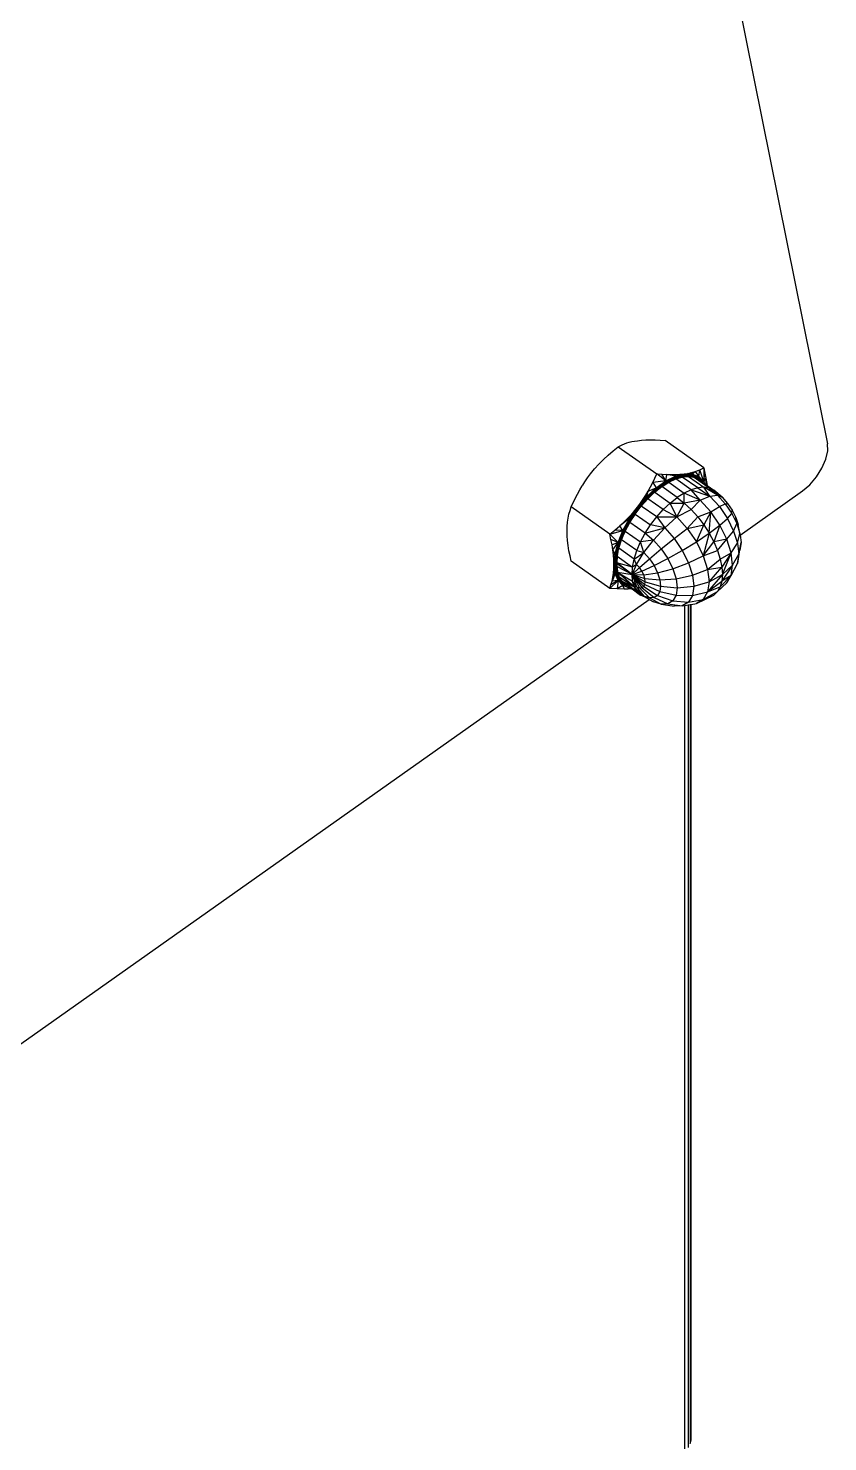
# Model space of a CAD drawing. Header units: millimetres. Extents: x 1918 to 7324, y -1954 to 2054.
# Drawn here: x 5961.7 to 6076.4, y 741.4 to 944.2 of the extents above; entities that cross this region are included whole.
import ezdxf

# ---------------------------------------------------------------- set-up
doc = ezdxf.new("R2010")
doc.units = ezdxf.units.MM

msp = doc.modelspace()

# ---------------------------------------------------------------- linework, layer by layer
for p, q in [((6056.81, 981.78), (6076.38, 884.6)), ((6045.63, 883.58), (6046.36, 884.17)), ((6046.36, 884.17), (6046.93, 884.45)), ((6046.36, 884.17), (6051.89, 880.26)), ((6046.93, 884.45), (6047.58, 884.7)), ((6047.58, 884.7), (6047.93, 884.8)), ((6047.93, 884.8), (6048.31, 884.89)), ((6048.31, 884.89), (6048.7, 884.97)), ((6048.7, 884.97), (6049.12, 885.03)), ((6049.12, 885.03), (6049.71, 885.09)), ((6049.71, 885.09), (6050.33, 885.13)), ((6050.33, 885.13), (6050.98, 885.14)), ((6050.98, 885.14), (6051.66, 885.13)), ((6051.66, 885.13), (6052.37, 885.09)), ((6052.37, 885.09), (6053.09, 885.04)), ((6058.62, 881.13), (6053.09, 885.04)), ((6076.41, 883.57), (6076.38, 884.6)), ((6043.6, 881.68), (6044.25, 882.34)), ((6044.25, 882.34), (6044.93, 882.97)), ((6044.93, 882.97), (6045.63, 883.58)), ((6075.59, 881.08), (6076.14, 882.37)), ((6076.14, 882.37), (6076.41, 883.57)), ((6041.97, 879.71), (6042.38, 880.26)), ((6042.38, 880.26), (6042.4, 880.28)), ((6042.4, 880.28), (6042.98, 880.99)), ((6042.98, 880.99), (6043.6, 881.68)), ((6051.31, 879.02), (6051.89, 880.26)), ((6053.19, 879.25), (6051.89, 880.26)), ((6051.89, 880.26), (6052.61, 880.21)), ((6053.19, 879.25), (6052.61, 880.21)), ((6052.61, 880.21), (6053.32, 880.18)), ((6053.19, 879.25), (6053.32, 880.18)), ((6053.32, 880.18), (6053.99, 880.16)), ((6054.57, 879.93), (6053.32, 880.18)), ((6053.99, 880.16), (6054.65, 880.17)), ((6053.99, 880.16), (6054.57, 879.93)), ((6054.57, 879.93), (6055.86, 880.27)), ((6054.57, 879.93), (6055.27, 880.21)), ((6054.57, 879.93), (6054.65, 880.17)), ((6054.65, 880.17), (6055.27, 880.21)), ((6055.27, 880.21), (6055.86, 880.27)), ((6055.86, 880.27), (6055.78, 880.06)), ((6056.37, 880.14), (6055.78, 880.06)), ((6055.86, 880.27), (6056.28, 880.33)), ((6055.86, 880.27), (6056.37, 880.14)), ((6055.86, 880.27), (6057, 880.25)), ((6056.28, 880.33), (6056.67, 880.41)), ((6057, 880.25), (6056.28, 880.33)), ((6057.16, 880.02), (6056.37, 880.14)), ((6056.67, 880.41), (6057.05, 880.5)), ((6057, 880.25), (6056.67, 880.41)), ((6057.4, 880.61), (6057, 880.25)), ((6057, 880.25), (6057.05, 880.5)), ((6057, 880.25), (6057.94, 879.87)), ((6057.83, 879.71), (6057, 880.25)), ((6057.05, 880.5), (6057.4, 880.61)), ((6057.4, 880.61), (6058.05, 880.85)), ((6057.4, 880.61), (6057.94, 879.87)), ((6057.94, 879.87), (6058.05, 880.85)), ((6058.05, 880.85), (6058.62, 881.13)), ((6058.64, 879.15), (6058.05, 880.85)), ((6058.62, 881.13), (6058.64, 879.15)), ((6058.62, 881.13), (6058.8, 880.38)), ((6058.64, 879.15), (6058.8, 880.38)), ((6058.8, 880.38), (6058.94, 879.64)), ((6074.81, 879.83), (6075.59, 881.08)), ((6040.84, 877.97), (6041.2, 878.56)), ((6041.25, 878.64), (6041.2, 878.56)), ((6041.25, 878.64), (6041.27, 878.67)), ((6041.27, 878.67), (6041.57, 879.14)), ((6041.57, 879.14), (6041.97, 879.71)), ((6050.41, 876.99), (6051.79, 878.26)), ((6050.66, 877.81), (6051.31, 879.02)), ((6050.66, 877.81), (6051.79, 878.26)), ((6053.19, 879.25), (6051.31, 879.02)), ((6051.31, 879.02), (6051.79, 878.26)), ((6052.49, 878.66), (6051.46, 877.84)), ((6051.79, 878.26), (6051.46, 877.84)), ((6051.93, 878.04), (6051.65, 877.81)), ((6051.72, 877.97), (6051.92, 878.14)), ((6051.79, 878.26), (6053.19, 879.25)), ((6051.92, 878.14), (6052.07, 878.27)), ((6051.92, 878.14), (6051.93, 878.04)), ((6052.13, 878.21), (6051.93, 878.04)), ((6052.16, 878.18), (6051.93, 877.98)), ((6051.93, 877.91), (6052.21, 878.13)), ((6052.07, 878.27), (6052.15, 878.33)), ((6052.13, 878.21), (6052.07, 878.27)), ((6052.24, 878.3), (6052.13, 878.21)), ((6052.15, 878.33), (6052.49, 878.66)), ((6052.15, 878.33), (6052.49, 878.62)), ((6052.51, 878.58), (6052.15, 878.33)), ((6052.15, 878.33), (6052.24, 878.3)), ((6052.28, 878.28), (6052.16, 878.18)), ((6052.21, 878.13), (6052.16, 878.18)), ((6052.21, 878.13), (6052.36, 878.25)), ((6052.53, 878.54), (6052.24, 878.3)), ((6052.55, 878.5), (6052.28, 878.28)), ((6052.28, 878.28), (6052.36, 878.25)), ((6052.36, 878.25), (6052.58, 878.47)), ((6052.36, 878.25), (6052.61, 878.44)), ((6052.49, 878.62), (6052.66, 878.73)), ((6052.52, 878.67), (6052.49, 878.66)), ((6052.49, 878.62), (6052.49, 878.66)), ((6052.51, 878.58), (6052.49, 878.62)), ((6052.78, 878.74), (6052.51, 878.58)), ((6052.53, 878.54), (6052.51, 878.58)), ((6053.19, 879.25), (6052.52, 878.67)), ((6052.52, 878.67), (6052.66, 878.73)), ((6054.21, 879.51), (6052.53, 878.54)), ((6052.55, 878.5), (6052.53, 878.54)), ((6052.8, 878.64), (6052.55, 878.5)), ((6052.58, 878.47), (6052.55, 878.5)), ((6052.81, 878.6), (6052.58, 878.47)), ((6052.61, 878.44), (6052.58, 878.47)), ((6052.61, 878.44), (6052.81, 878.57)), ((6054.82, 876.88), (6052.61, 878.44)), ((6052.66, 878.73), (6052.74, 878.76)), ((6052.77, 878.8), (6052.74, 878.76)), ((6052.74, 878.76), (6052.77, 878.77)), ((6053.52, 879.3), (6052.76, 878.83)), ((6052.76, 878.83), (6052.77, 878.77)), ((6052.76, 878.83), (6052.77, 878.8)), ((6052.77, 878.77), (6054.19, 879.6)), ((6052.77, 878.77), (6052.78, 878.74)), ((6054.2, 879.56), (6052.78, 878.74)), ((6054.23, 879.47), (6052.8, 878.64)), ((6052.8, 878.64), (6052.81, 878.6)), ((6053.47, 878.98), (6052.81, 878.6)), ((6052.81, 878.57), (6053.47, 878.98)), ((6052.81, 878.6), (6052.81, 878.57)), ((6053.19, 879.25), (6054.57, 879.93)), ((6053.19, 879.25), (6053.52, 879.3)), ((6053.47, 878.98), (6053.63, 879.08)), ((6054.19, 879.6), (6053.52, 879.3)), ((6053.63, 879.08), (6054.62, 879.54)), ((6053.63, 879.08), (6054.26, 879.44)), ((6053.63, 879.08), (6055.84, 877.52)), ((6054.19, 879.6), (6055.78, 880.06)), ((6054.53, 879.78), (6054.19, 879.6)), ((6054.19, 879.6), (6054.28, 879.67)), ((6054.2, 879.56), (6054.19, 879.6)), ((6055.78, 880.02), (6054.2, 879.56)), ((6054.21, 879.51), (6054.2, 879.56)), ((6055.78, 879.97), (6054.21, 879.51)), ((6054.23, 879.47), (6054.21, 879.51)), ((6055.8, 879.93), (6054.23, 879.47)), ((6054.26, 879.44), (6054.23, 879.47)), ((6054.62, 879.54), (6054.26, 879.44)), ((6054.28, 879.67), (6054.57, 879.93)), ((6055.49, 880.06), (6054.53, 879.78)), ((6054.62, 879.54), (6055.55, 879.82)), ((6056.82, 877.98), (6054.62, 879.54)), ((6055.78, 880.06), (6055.49, 880.06)), ((6055.82, 879.89), (6055.55, 879.82)), ((6055.55, 879.82), (6056.16, 879.87)), ((6057.76, 878.26), (6055.55, 879.82)), ((6055.78, 880.06), (6057.14, 879.98)), ((6055.78, 880.02), (6055.78, 880.06)), ((6055.78, 880.06), (6057.16, 880.02)), ((6057.13, 879.94), (6055.78, 880.02)), ((6055.78, 879.97), (6055.78, 880.02)), ((6057.13, 879.89), (6055.78, 879.97)), ((6055.8, 879.93), (6055.78, 879.97)), ((6055.82, 879.89), (6055.8, 879.93)), ((6056.33, 879.9), (6055.8, 879.93)), ((6056.16, 879.87), (6055.82, 879.89)), ((6056.16, 879.87), (6056.33, 879.9)), ((6056.38, 879.9), (6056.33, 879.9)), ((6056.38, 879.9), (6056.42, 879.9)), ((6056.42, 879.9), (6058.63, 878.34)), ((6056.42, 879.9), (6056.53, 879.89)), ((6057.14, 879.85), (6056.53, 879.89)), ((6056.53, 879.89), (6057.17, 879.81)), ((6057.76, 878.26), (6056.82, 877.98)), ((6057.13, 879.94), (6057.14, 879.98)), ((6057.13, 879.89), (6057.13, 879.94)), ((6057.72, 879.54), (6057.13, 879.94)), ((6057.72, 879.54), (6057.13, 879.89)), ((6057.14, 879.85), (6057.13, 879.89)), ((6057.14, 879.98), (6057.16, 880.02)), ((6057.14, 879.98), (6058.18, 879.36)), ((6057.83, 879.71), (6057.14, 879.98)), ((6057.17, 879.81), (6057.14, 879.85)), ((6057.83, 879.71), (6057.16, 880.02)), ((6057.19, 879.79), (6057.17, 879.81)), ((6057.27, 879.75), (6057.19, 879.79)), ((6059.4, 878.22), (6057.27, 879.75)), ((6057.72, 879.54), (6057.27, 879.75)), ((6057.72, 879.54), (6057.85, 879.48)), ((6058.63, 878.34), (6057.76, 878.26)), ((6057.76, 878.26), (6059.51, 877.09)), ((6057.94, 879.87), (6057.83, 879.71)), ((6058.18, 879.36), (6057.83, 879.71)), ((6058.17, 879.32), (6057.85, 879.48)), ((6057.85, 879.48), (6058.02, 879.36)), ((6057.94, 879.87), (6058.64, 879.15)), ((6058.37, 879.21), (6057.94, 879.87)), ((6058.18, 879.36), (6057.94, 879.87)), ((6058.17, 879.27), (6058.02, 879.36)), ((6058.17, 879.32), (6058.18, 879.36)), ((6058.17, 879.27), (6058.17, 879.32)), ((6058.18, 879.25), (6058.17, 879.27)), ((6058.37, 879.21), (6058.18, 879.36)), ((6058.18, 879.36), (6058.3, 879.17)), ((6058.18, 879.25), (6058.3, 879.17)), ((6058.3, 879.17), (6058.47, 879.04)), ((6058.64, 879.15), (6058.37, 879.21)), ((6058.47, 879.04), (6058.37, 879.21)), ((6058.47, 879.04), (6058.78, 878.83)), ((6059.4, 878.22), (6058.63, 878.34)), ((6060.59, 877.23), (6058.63, 878.34)), ((6059.51, 877.09), (6058.63, 878.34)), ((6058.64, 879.15), (6058.94, 879.64)), ((6058.64, 879.15), (6058.78, 878.83)), ((6058.78, 878.83), (6059.03, 878.65)), ((6058.94, 879.64), (6059.06, 878.91)), ((6059.03, 878.65), (6058.94, 879.64)), ((6059.03, 878.65), (6059.07, 878.62)), ((6059.06, 878.91), (6059.07, 878.62)), ((6059.06, 878.91), (6059.1, 878.6)), ((6059.07, 878.62), (6059.1, 878.6)), ((6059.1, 878.6), (6060.06, 877.92)), ((6060.06, 877.92), (6059.4, 878.22)), ((6059.4, 878.22), (6060.59, 877.23)), ((6059.4, 878.22), (6061.27, 876.91)), ((6072.81, 877.82), (6073.85, 878.71)), ((6073.85, 878.71), (6074.81, 879.83)), ((6039.62, 875.52), (6040.2, 876.76)), ((6040.2, 876.76), (6040.84, 877.97)), ((6049.12, 875.51), (6050.41, 876.99)), ((6049.12, 875.51), (6049.54, 876.07)), ((6049.21, 875.42), (6050.79, 877.19)), ((6050.81, 877.16), (6049.24, 875.39)), ((6050.84, 877.13), (6049.27, 875.37)), ((6050.87, 877.09), (6049.31, 875.34)), ((6050.45, 876.89), (6049.49, 875.82)), ((6050.41, 876.99), (6049.54, 876.07)), ((6049.54, 876.07), (6049.94, 876.64)), ((6049.67, 875.66), (6050.61, 876.71)), ((6049.94, 876.64), (6050.31, 877.22)), ((6050.41, 876.99), (6049.94, 876.64)), ((6050.31, 877.22), (6050.66, 877.81)), ((6050.41, 876.99), (6050.31, 877.22)), ((6050.41, 876.99), (6050.66, 877.81)), ((6050.79, 877.19), (6050.41, 876.99)), ((6050.79, 877.19), (6050.45, 876.89)), ((6050.61, 876.71), (6051.58, 877.63)), ((6050.61, 876.71), (6050.9, 877.06)), ((6052.82, 875.15), (6050.61, 876.71)), ((6050.79, 877.19), (6051.69, 877.89)), ((6051.46, 877.84), (6050.79, 877.19)), ((6050.81, 877.16), (6050.79, 877.19)), ((6051.69, 877.89), (6050.81, 877.16)), ((6050.84, 877.13), (6050.81, 877.16)), ((6051.65, 877.81), (6050.84, 877.13)), ((6050.87, 877.09), (6050.84, 877.13)), ((6051.62, 877.72), (6050.87, 877.09)), ((6050.9, 877.06), (6050.87, 877.09)), ((6051.58, 877.63), (6050.9, 877.06)), ((6051.58, 877.63), (6051.6, 877.65)), ((6051.6, 877.65), (6051.93, 877.91)), ((6051.6, 877.65), (6051.62, 877.72)), ((6051.6, 877.65), (6053.81, 876.09)), ((6051.93, 877.98), (6051.62, 877.72)), ((6051.65, 877.81), (6051.69, 877.89)), ((6051.72, 877.97), (6051.69, 877.89)), ((6051.93, 877.98), (6051.93, 877.91)), ((6052.82, 875.15), (6053.81, 876.09)), ((6053.81, 876.09), (6054.82, 876.88)), ((6054.76, 874.12), (6053.81, 876.09)), ((6053.81, 876.09), (6055.84, 876.09)), ((6054.76, 874.12), (6055.84, 876.09)), ((6055.84, 877.52), (6054.82, 876.88)), ((6054.82, 876.88), (6055.84, 876.09)), ((6056.82, 877.98), (6055.84, 877.52)), ((6058.12, 876.49), (6055.84, 877.52)), ((6055.84, 876.09), (6055.84, 877.52)), ((6058.12, 876.49), (6055.84, 876.09)), ((6055.84, 876.09), (6056.82, 875.15)), ((6058.12, 876.49), (6056.82, 877.98)), ((6056.82, 877.98), (6059.51, 877.09)), ((6056.82, 875.15), (6058.12, 876.49)), ((6058.12, 876.49), (6059.51, 877.09)), ((6059.63, 874.8), (6058.12, 876.49)), ((6059.51, 877.09), (6060.59, 877.23)), ((6059.51, 877.09), (6060.87, 875.57)), ((6061.27, 876.91), (6060.06, 877.92)), ((6060.59, 877.23), (6061.69, 875.99)), ((6060.59, 877.23), (6061.27, 876.91)), ((6061.27, 876.91), (6062.05, 876.03)), ((6061.69, 875.99), (6062.05, 876.03)), ((6062.05, 876.03), (6062.72, 875.04)), ((6063.85, 871.48), (6072.81, 877.82)), ((6039.18, 873.91), (6039.3, 874.47)), ((6039.3, 874.47), (6039.45, 875.01)), ((6039.45, 875.01), (6039.62, 875.52)), ((6045.15, 871.61), (6039.62, 875.52)), ((6047.26, 873.44), (6047.91, 874.1)), ((6048.61, 874.65), (6047.82, 873.42)), ((6047.85, 873.41), (6049.21, 875.42)), ((6048.61, 874.65), (6047.85, 873.41)), ((6049.24, 875.39), (6047.88, 873.4)), ((6047.91, 874.1), (6048.53, 874.79)), ((6047.98, 873.87), (6047.91, 874.1)), ((6049.27, 875.37), (6047.92, 873.38)), ((6049.31, 875.34), (6047.96, 873.36)), ((6047.98, 873.87), (6049.12, 875.51)), ((6047.98, 873.87), (6048.53, 874.79)), ((6047.98, 873.87), (6048.61, 874.65)), ((6048.81, 874.51), (6048, 873.33)), ((6048.03, 873.31), (6048.81, 874.51)), ((6048.53, 874.79), (6049.12, 875.51)), ((6049.12, 875.51), (6048.61, 874.65)), ((6049.21, 875.42), (6048.61, 874.65)), ((6048.81, 874.51), (6049.67, 875.66)), ((6048.81, 874.51), (6049.34, 875.31)), ((6048.81, 874.51), (6051.01, 872.95)), ((6049.12, 875.51), (6049.49, 875.82)), ((6049.12, 875.51), (6049.21, 875.42)), ((6049.49, 875.82), (6049.21, 875.42)), ((6049.24, 875.39), (6049.21, 875.42)), ((6049.27, 875.37), (6049.24, 875.39)), ((6049.31, 875.34), (6049.27, 875.37)), ((6049.34, 875.31), (6049.31, 875.34)), ((6049.67, 875.66), (6049.34, 875.31)), ((6051.88, 874.1), (6049.67, 875.66)), ((6051.01, 872.95), (6051.88, 874.1)), ((6051.88, 874.1), (6052.82, 875.15)), ((6051.88, 874.1), (6054.76, 874.12)), ((6051.88, 874.1), (6053.04, 872.51)), ((6052.82, 875.15), (6054.76, 874.12)), ((6053.04, 872.51), (6054.76, 874.12)), ((6054.76, 874.12), (6056.82, 875.15)), ((6054.76, 874.12), (6056.27, 872.43)), ((6056.27, 872.43), (6057.76, 874.1)), ((6056.82, 875.15), (6057.76, 874.1)), ((6057.76, 874.1), (6059.63, 874.8)), ((6057.76, 874.1), (6058.63, 872.95)), ((6059.63, 874.8), (6058.63, 872.95)), ((6059.4, 871.75), (6059.63, 874.8)), ((6059.63, 874.8), (6060.87, 875.57)), ((6060.92, 872.89), (6059.63, 874.8)), ((6060.87, 875.57), (6061.69, 875.99)), ((6060.87, 875.57), (6062.03, 873.86)), ((6061.69, 875.99), (6062.64, 874.59)), ((6062.03, 873.86), (6062.64, 874.59)), ((6062.64, 874.59), (6062.72, 875.04)), ((6062.64, 874.59), (6063.37, 873.13)), ((6062.72, 875.04), (6063.24, 874.01)), ((6063.37, 873.13), (6063.24, 874.01)), ((6063.24, 874.01), (6063.56, 873)), ((6039.02, 872.05), (6039.04, 872.7)), ((6039.04, 871.39), (6039.02, 872.05)), ((6039.04, 872.7), (6039.09, 873.32)), ((6039.09, 873.32), (6039.18, 873.91)), ((6045.15, 871.61), (6045.88, 872.19)), ((6045.15, 871.61), (6047.04, 872.16)), ((6045.88, 872.19), (6046.58, 872.8)), ((6047.04, 872.16), (6045.88, 872.19)), ((6046.34, 870.44), (6047.04, 872.16)), ((6047.98, 873.87), (6046.58, 872.8)), ((6046.58, 872.8), (6047.26, 873.44)), ((6047.04, 872.16), (6046.58, 872.8)), ((6047.15, 872.16), (6046.76, 871.33)), ((6046.81, 871.31), (6047.82, 873.42)), ((6046.81, 871.31), (6047.85, 873.41)), ((6047.15, 872.16), (6046.81, 871.31)), ((6047.88, 873.4), (6046.84, 871.31)), ((6046.84, 870.83), (6047.37, 872.07)), ((6047.92, 873.38), (6046.89, 871.3)), ((6047.96, 873.36), (6046.93, 871.28)), ((6047.37, 872.07), (6046.97, 871.26)), ((6047.04, 872.16), (6047.98, 873.87)), ((6047.82, 873.42), (6047.15, 872.16)), ((6047.26, 873.44), (6047.98, 873.87)), ((6047.37, 872.07), (6048, 873.33)), ((6047.37, 872.07), (6048.03, 873.31)), ((6047.37, 872.07), (6049.58, 870.51)), ((6047.98, 873.87), (6047.82, 873.42)), ((6047.85, 873.41), (6047.82, 873.42)), ((6047.88, 873.4), (6047.85, 873.41)), ((6047.92, 873.38), (6047.88, 873.4)), ((6047.96, 873.36), (6047.92, 873.38)), ((6048, 873.33), (6047.96, 873.36)), ((6048.03, 873.31), (6048, 873.33)), ((6050.24, 871.75), (6048.03, 873.31)), ((6050.24, 871.75), (6051.01, 872.95)), ((6050.24, 871.75), (6053.04, 872.51)), ((6053.04, 872.51), (6051.01, 872.95)), ((6051.43, 870.75), (6053.04, 872.51)), ((6053.04, 872.51), (6054.39, 870.99)), ((6054.39, 870.99), (6056.27, 872.43)), ((6056.27, 872.43), (6058.63, 872.95)), ((6056.27, 872.43), (6057.57, 870.52)), ((6057.57, 870.52), (6058.63, 872.95)), ((6058.63, 872.95), (6059.4, 871.75)), ((6059.4, 871.75), (6060.92, 872.89)), ((6060.92, 872.89), (6060.06, 870.51)), ((6060.92, 872.89), (6062.03, 873.86)), ((6061.92, 870.89), (6060.92, 872.89)), ((6061.92, 870.89), (6062.92, 872.07)), ((6062.03, 873.86), (6062.92, 872.07)), ((6062.92, 872.07), (6063.37, 873.13)), ((6062.92, 872.07), (6063.48, 870.32)), ((6063.37, 873.13), (6063.83, 871.7)), ((6063.83, 871.7), (6063.56, 873)), ((6039.09, 870.69), (6039.04, 871.39)), ((6039.18, 869.98), (6039.09, 870.69)), ((6039.3, 869.25), (6039.18, 869.98)), ((6046.34, 870.44), (6045.15, 871.61)), ((6045.32, 870.85), (6045.15, 871.61)), ((6046.34, 870.44), (6045.32, 870.85)), ((6045.47, 870.11), (6045.32, 870.85)), ((6046.34, 870.44), (6045.47, 870.11)), ((6045.59, 869.38), (6045.47, 870.11)), ((6045.59, 869.38), (6046.34, 870.44)), ((6045.9, 868.8), (6046.34, 870.44)), ((6046.15, 869.26), (6046.81, 871.31)), ((6046.84, 871.31), (6046.19, 869.27)), ((6046.44, 870.3), (6046.21, 869.65)), ((6046.89, 871.3), (6046.24, 869.27)), ((6046.93, 871.28), (6046.28, 869.26)), ((6046.34, 870.44), (6046.61, 870.89)), ((6046.44, 870.3), (6046.45, 870.39)), ((6046.45, 869.61), (6046.84, 870.83)), ((6046.49, 870.48), (6046.45, 870.39)), ((6046.61, 870.89), (6046.48, 870.5)), ((6046.48, 870.5), (6046.49, 870.48)), ((6046.61, 870.89), (6046.76, 871.33)), ((6046.81, 871.31), (6046.61, 870.89)), ((6046.76, 871.33), (6046.81, 871.31)), ((6046.84, 871.31), (6046.81, 871.31)), ((6046.89, 871.3), (6046.84, 871.31)), ((6046.84, 870.83), (6046.97, 871.26)), ((6049.05, 869.27), (6046.84, 870.83)), ((6046.93, 871.28), (6046.89, 871.3)), ((6046.97, 871.26), (6046.93, 871.28)), ((6049.05, 869.27), (6049.58, 870.51)), ((6049.58, 870.51), (6050.24, 871.75)), ((6051.43, 870.75), (6049.58, 870.51)), ((6050.05, 868.97), (6049.58, 870.51)), ((6050.05, 868.97), (6051.43, 870.75)), ((6050.24, 871.75), (6051.43, 870.75)), ((6051.43, 870.75), (6052.53, 869.51)), ((6052.53, 869.51), (6054.39, 870.99)), ((6054.39, 870.99), (6055.55, 869.28)), ((6055.55, 869.28), (6057.57, 870.52)), ((6057.57, 870.52), (6059.4, 871.75)), ((6057.57, 870.52), (6058.56, 868.52)), ((6059.4, 871.75), (6058.56, 868.52)), ((6058.56, 868.52), (6060.06, 870.51)), ((6059.4, 871.75), (6060.06, 870.51)), ((6061.92, 870.89), (6060.06, 870.51)), ((6060.06, 870.51), (6060.59, 869.27)), ((6060.59, 869.27), (6061.92, 870.89)), ((6062.54, 868.94), (6061.92, 870.89)), ((6062.54, 868.94), (6063.48, 870.32)), ((6063.48, 870.32), (6063.83, 871.7)), ((6063.48, 870.32), (6063.67, 868.73)), ((6063.67, 868.73), (6063.98, 870.41)), ((6063.83, 871.7), (6063.85, 871.48)), ((6063.98, 870.41), (6063.83, 869.33)), ((6063.85, 871.48), (6063.98, 870.41)), ((6039.45, 868.5), (6039.3, 869.25)), ((6039.62, 867.74), (6039.45, 868.5)), ((6045.9, 868.8), (6045.59, 869.38)), ((6045.68, 868.66), (6045.59, 869.38)), ((6045.9, 868.8), (6045.68, 868.66)), ((6045.74, 867.96), (6045.68, 868.66)), ((6045.9, 868.8), (6045.74, 867.96)), ((6045.75, 867.29), (6045.74, 867.96)), ((6045.75, 867.29), (6045.9, 868.8)), ((6045.9, 868.8), (6045.96, 868.92)), ((6045.9, 868.8), (6045.93, 868.64)), ((6045.91, 867.4), (6046.07, 868.63)), ((6046.11, 868.63), (6045.91, 867.4)), ((6045.97, 868.48), (6045.91, 867.4)), ((6046.01, 868.64), (6045.93, 868.64)), ((6045.93, 868.64), (6045.97, 868.48)), ((6045.96, 868.92), (6046.21, 869.65)), ((6046.15, 869.26), (6045.96, 868.92)), ((6045.96, 868.92), (6046.05, 868.85)), ((6046.11, 868.63), (6045.96, 867.42)), ((6045.96, 867.42), (6046.16, 868.63)), ((6046.01, 868.64), (6045.97, 868.48)), ((6046.05, 868.85), (6046.01, 868.64)), ((6046.16, 868.63), (6046.01, 867.42)), ((6046.01, 867.42), (6046.21, 868.62)), ((6046.15, 869.26), (6046.05, 868.85)), ((6046.07, 868.63), (6046.09, 868.82)), ((6046.11, 868.63), (6046.07, 868.63)), ((6046.21, 868.62), (6046.07, 867.42)), ((6046.22, 868.46), (6046.07, 867.42)), ((6046.09, 868.82), (6046.15, 869.26)), ((6046.09, 868.82), (6046.13, 868.79)), ((6046.13, 868.79), (6046.11, 868.63)), ((6046.19, 869.27), (6046.13, 868.79)), ((6046.22, 868.46), (6046.14, 867.49)), ((6046.21, 869.65), (6046.15, 869.26)), ((6046.19, 869.27), (6046.15, 869.26)), ((6046.17, 868.75), (6046.16, 868.63)), ((6046.21, 868.62), (6046.16, 868.63)), ((6046.24, 869.27), (6046.17, 868.75)), ((6046.17, 868.75), (6046.22, 868.72)), ((6046.24, 869.27), (6046.19, 869.27)), ((6046.22, 868.72), (6046.21, 868.62)), ((6046.24, 868.62), (6046.21, 868.62)), ((6046.28, 869.26), (6046.22, 868.72)), ((6046.22, 868.72), (6046.25, 868.7)), ((6046.22, 868.46), (6046.24, 868.62)), ((6046.22, 868.46), (6048.42, 866.9)), ((6046.28, 869.26), (6046.24, 869.27)), ((6046.24, 868.62), (6046.25, 868.7)), ((6046.25, 868.7), (6046.4, 869.45)), ((6046.32, 869.24), (6046.25, 868.7)), ((6046.32, 869.24), (6046.28, 869.26)), ((6046.4, 869.45), (6046.32, 869.24)), ((6046.45, 869.61), (6046.4, 869.48)), ((6046.4, 869.45), (6046.4, 869.48)), ((6048.66, 868.05), (6046.45, 869.61)), ((6048.42, 866.9), (6048.66, 868.05)), ((6048.66, 868.05), (6049.05, 869.27)), ((6048.66, 868.05), (6050.05, 868.97)), ((6049, 867.29), (6048.66, 868.05)), ((6049, 867.29), (6050.05, 868.97)), ((6049.05, 869.27), (6050.05, 868.97)), ((6049.4, 866.84), (6050.83, 868.1)), ((6050.05, 868.97), (6050.83, 868.1)), ((6050.83, 868.1), (6052.53, 869.51)), ((6050.83, 868.1), (6051.5, 867.11)), ((6051.5, 867.11), (6053.48, 868.12)), ((6052.53, 869.51), (6053.48, 868.12)), ((6053.48, 868.12), (6055.55, 869.28)), ((6053.48, 868.12), (6054.21, 866.65)), ((6055.55, 869.28), (6056.44, 867.49)), ((6056.44, 867.49), (6058.56, 868.52)), ((6058.56, 868.52), (6060.59, 869.27)), ((6058.56, 868.52), (6059.19, 866.57)), ((6059.19, 866.57), (6060.98, 868.05)), ((6060.59, 869.27), (6060.98, 868.05)), ((6060.98, 868.05), (6062.54, 868.94)), ((6060.98, 868.05), (6061.22, 866.9)), ((6062.54, 868.94), (6061.22, 866.9)), ((6061.3, 865.83), (6062.54, 868.94)), ((6062.75, 867.17), (6062.54, 868.94)), ((6062.75, 867.17), (6063.67, 868.73)), ((6063.48, 867.41), (6063.83, 869.33)), ((6063.67, 868.73), (6063.48, 867.41)), ((6045.15, 863.83), (6039.62, 867.74)), ((6045.9, 865.99), (6045.47, 864.88)), ((6045.59, 865.45), (6045.68, 866.03)), ((6045.59, 865.45), (6045.9, 865.99)), ((6045.68, 866.03), (6045.74, 866.65)), ((6045.9, 865.99), (6045.68, 866.03)), ((6045.74, 866.65), (6045.75, 867.29)), ((6045.9, 865.99), (6045.74, 866.65)), ((6045.9, 865.99), (6045.75, 867.29)), ((6045.9, 865.99), (6045.97, 866.41)), ((6046.34, 864.96), (6045.9, 865.99)), ((6045.9, 865.99), (6046.15, 865.86)), ((6045.91, 867.4), (6045.96, 867.42)), ((6045.91, 867.4), (6046.15, 865.86)), ((6045.97, 866.41), (6045.91, 867.4)), ((6045.91, 867.4), (6046.19, 865.88)), ((6045.96, 867.42), (6046.19, 865.88)), ((6045.96, 867.42), (6046.01, 867.42)), ((6046.15, 865.86), (6045.97, 866.41)), ((6046.01, 867.42), (6046.24, 865.89)), ((6046.19, 865.88), (6046.01, 867.42)), ((6046.01, 867.42), (6046.28, 865.89)), ((6046.01, 867.42), (6046.07, 867.42)), ((6046.14, 867.49), (6046.07, 867.42)), ((6046.07, 867.42), (6046.11, 867.4)), ((6046.07, 867.42), (6046.15, 866.99)), ((6046.11, 867.4), (6046.14, 867.49)), ((6046.11, 867.4), (6046.15, 866.99)), ((6048.35, 865.83), (6046.11, 867.4)), ((6048.42, 866.9), (6046.14, 867.49)), ((6048.35, 865.83), (6046.14, 867.49)), ((6048.35, 865.83), (6046.15, 866.99)), ((6046.15, 866.99), (6046.25, 866.33)), ((6046.19, 865.88), (6046.15, 865.86)), ((6046.24, 865.89), (6046.19, 865.88)), ((6046.19, 865.88), (6046.84, 864.77)), ((6046.24, 865.89), (6046.89, 864.78)), ((6046.28, 865.89), (6046.24, 865.89)), ((6046.25, 866.33), (6046.28, 866.15)), ((6046.28, 866.15), (6048.35, 865.83)), ((6046.28, 866.15), (6046.29, 866.12)), ((6046.29, 866.12), (6046.28, 865.89)), ((6046.32, 865.89), (6046.28, 865.89)), ((6046.28, 865.89), (6046.47, 865.57)), ((6046.29, 866.12), (6046.32, 865.89)), ((6048.66, 864.05), (6046.29, 866.12)), ((6046.29, 866.12), (6048.42, 864.87)), ((6046.29, 866.12), (6046.45, 865.67)), ((6046.32, 865.89), (6046.45, 865.67)), ((6048.35, 865.83), (6049, 867.29)), ((6048.35, 865.83), (6048.42, 866.9)), ((6048.35, 865.83), (6049.4, 866.84)), ((6048.35, 865.83), (6049.75, 866.33)), ((6049, 867.29), (6048.42, 866.9)), ((6049.4, 866.84), (6049, 867.29)), ((6049.75, 866.33), (6049.4, 866.84)), ((6049.75, 866.33), (6051.5, 867.11)), ((6050.02, 865.79), (6049.75, 866.33)), ((6050.02, 865.79), (6052.02, 866.08)), ((6051.5, 867.11), (6052.02, 866.08)), ((6052.02, 866.08), (6054.21, 866.65)), ((6052.02, 866.08), (6052.34, 865.07)), ((6054.21, 866.65), (6056.44, 867.49)), ((6054.21, 866.65), (6054.67, 865.22)), ((6056.44, 867.49), (6057, 865.74)), ((6057, 865.74), (6059.19, 866.57)), ((6059.19, 866.57), (6061.22, 866.9)), ((6059.19, 866.57), (6059.4, 864.8)), ((6059.4, 864.8), (6061.22, 866.9)), ((6062.75, 867.17), (6061.22, 864.87)), ((6061.22, 866.9), (6061.3, 865.83)), ((6061.3, 865.83), (6062.75, 867.17)), ((6062.54, 865.7), (6063.48, 867.41)), ((6062.54, 865.7), (6062.75, 867.17)), ((6045.15, 863.83), (6046.34, 864.96)), ((6045.15, 863.83), (6045.32, 864.34)), ((6046.34, 864.96), (6045.32, 864.34)), ((6045.32, 864.34), (6045.47, 864.88)), ((6045.47, 864.88), (6045.59, 865.45)), ((6046.34, 864.96), (6045.47, 864.88)), ((6046.21, 865.58), (6046.15, 865.86)), ((6046.81, 864.74), (6046.15, 865.86)), ((6046.61, 864.9), (6046.21, 865.58)), ((6046.34, 864.96), (6046.23, 863.76)), ((6047.04, 864.24), (6046.23, 863.76)), ((6047.04, 864.24), (6046.34, 864.96)), ((6046.34, 864.96), (6046.61, 864.9)), ((6046.45, 865.67), (6046.47, 865.57)), ((6046.47, 865.57), (6046.5, 865.52)), ((6046.5, 865.52), (6046.52, 865.46)), ((6048.66, 864.05), (6046.52, 865.46)), ((6046.89, 864.89), (6046.52, 865.46)), ((6046.61, 864.9), (6047.04, 864.24)), ((6046.81, 864.74), (6046.61, 864.9)), ((6046.84, 864.77), (6046.81, 864.74)), ((6047.82, 864.14), (6046.81, 864.74)), ((6047.15, 864.4), (6046.81, 864.74)), ((6046.81, 864.74), (6047.04, 864.24)), ((6046.89, 864.78), (6046.84, 864.77)), ((6046.84, 864.77), (6047.39, 864.44)), ((6046.89, 864.89), (6046.97, 864.78)), ((6049.05, 863.38), (6046.89, 864.89)), ((6046.89, 864.89), (6048.66, 864.05)), ((6046.89, 864.89), (6046.93, 864.79)), ((6046.93, 864.79), (6046.89, 864.78)), ((6046.97, 864.78), (6046.93, 864.79)), ((6047.19, 864.6), (6046.97, 864.78)), ((6047.04, 864.24), (6047.15, 864.4)), ((6047.98, 863.86), (6047.04, 864.24)), ((6047.26, 863.73), (6047.04, 864.24)), ((6047.82, 864.09), (6047.15, 864.4)), ((6047.15, 864.4), (6047.82, 864.14)), ((6047.19, 864.6), (6047.39, 864.44)), ((6047.26, 863.73), (6047.98, 863.86)), ((6047.39, 864.44), (6047.82, 864.14)), ((6047.98, 863.86), (6047.75, 863.74)), ((6047.82, 864.14), (6047.85, 864.12)), ((6047.85, 864.12), (6047.82, 864.09)), ((6047.9, 864.08), (6047.82, 864.09)), ((6047.85, 864.12), (6047.9, 864.08)), ((6049.05, 863.38), (6047.9, 864.08)), ((6047.9, 864.08), (6048.22, 863.86)), ((6048.22, 863.86), (6047.98, 863.86)), ((6047.98, 863.86), (6048.22, 863.76)), ((6048.22, 863.86), (6048.35, 863.77)), ((6048.42, 864.87), (6048.35, 865.83)), ((6048.35, 865.83), (6049, 864.06)), ((6048.35, 865.83), (6049.4, 863.94)), ((6048.35, 865.83), (6049.75, 863.96)), ((6048.35, 865.83), (6050.02, 864.12)), ((6048.35, 865.83), (6050.19, 864.4)), ((6048.35, 865.83), (6050.24, 864.8)), ((6048.35, 865.83), (6050.19, 865.27)), ((6048.35, 865.83), (6050.02, 865.79)), ((6049, 864.06), (6048.42, 864.87)), ((6048.66, 864.05), (6048.42, 864.87)), ((6049, 864.06), (6048.66, 864.05)), ((6050.05, 862.72), (6048.66, 864.05)), ((6049.05, 863.38), (6048.66, 864.05)), ((6049, 864.06), (6050.05, 862.72)), ((6049, 864.06), (6049.4, 863.94)), ((6049.4, 863.94), (6049.75, 863.96)), ((6049.4, 863.94), (6050.83, 862.49)), ((6049.75, 863.96), (6050.02, 864.12)), ((6049.75, 863.96), (6051.5, 862.53)), ((6050.19, 865.27), (6050.02, 865.79)), ((6050.02, 864.12), (6050.19, 864.4)), ((6050.02, 864.12), (6052.02, 862.84)), ((6050.24, 864.8), (6050.19, 865.27)), ((6050.19, 865.27), (6052.34, 865.07)), ((6050.19, 864.4), (6050.24, 864.8)), ((6050.19, 864.4), (6052.34, 863.39)), ((6050.24, 864.8), (6052.45, 864.15)), ((6052.34, 865.07), (6054.67, 865.22)), ((6052.34, 865.07), (6052.45, 864.15)), ((6052.45, 864.15), (6052.34, 863.39)), ((6052.45, 864.15), (6054.82, 863.93)), ((6054.67, 865.22), (6057, 865.74)), ((6054.67, 865.22), (6054.82, 863.93)), ((6054.82, 863.93), (6054.67, 862.85)), ((6054.82, 863.93), (6057.19, 864.15)), ((6057, 865.74), (6057.19, 864.15)), ((6057.19, 864.15), (6057, 862.83)), ((6057.19, 864.15), (6059.4, 864.8)), ((6061.3, 865.83), (6059.19, 863.33)), ((6059.19, 863.33), (6061.22, 864.87)), ((6059.4, 864.8), (6059.19, 863.33)), ((6059.19, 863.33), (6060.98, 864.05)), ((6059.4, 864.8), (6061.3, 865.83)), ((6060.59, 863.38), (6061.92, 864.63)), ((6060.98, 864.05), (6060.59, 863.38)), ((6060.98, 864.05), (6062.54, 865.7)), ((6061.22, 864.87), (6060.98, 864.05)), ((6061.3, 865.83), (6061.22, 864.87)), ((6062.54, 865.7), (6061.22, 864.87)), ((6061.92, 864.63), (6062.54, 865.7)), ((5958.69, 797.12), (6050.81, 862.26)), ((6046.23, 863.76), (6045.15, 863.83)), ((6047.26, 863.73), (6046.23, 863.76)), ((6047.75, 863.74), (6047.26, 863.73)), ((6048.22, 863.76), (6047.75, 863.74)), ((6048.35, 863.77), (6048.22, 863.76)), ((6048.35, 863.77), (6049.58, 862.89)), ((6050.05, 862.72), (6049.05, 863.38)), ((6049.58, 862.89), (6049.05, 863.38)), ((6050.05, 862.72), (6049.58, 862.89)), ((6050.24, 862.59), (6049.58, 862.89)), ((6050.83, 862.49), (6050.05, 862.72)), ((6050.24, 862.59), (6050.05, 862.72)), ((6050.81, 862.26), (6050.24, 862.59)), ((6050.81, 862.26), (6051.43, 861.91)), ((6051.5, 862.53), (6050.83, 862.49)), ((6050.83, 862.49), (6052.53, 861.58)), ((6052.53, 861.58), (6051.43, 861.91)), ((6052.02, 862.84), (6051.5, 862.53)), ((6051.5, 862.53), (6053.48, 861.64)), ((6052.34, 863.39), (6052.02, 862.84)), ((6052.02, 862.84), (6054.21, 862.07)), ((6052.34, 863.39), (6054.67, 862.85)), ((6054.21, 862.07), (6053.48, 861.64)), ((6054.67, 862.85), (6054.21, 862.07)), ((6054.21, 862.07), (6056.44, 861.88)), ((6054.67, 862.85), (6057, 862.83)), ((6056.44, 861.88), (6055.55, 861.34)), ((6057, 862.83), (6056.44, 861.88)), ((6056.44, 861.88), (6058.56, 862.26)), ((6057, 862.83), (6059.19, 863.33)), ((6057.57, 861.67), (6060.06, 862.89)), ((6058.56, 862.26), (6057.57, 861.67)), ((6058.56, 862.26), (6060.59, 863.38)), ((6059.19, 863.33), (6058.56, 862.26)), ((6058.56, 862.26), (6060.06, 862.89)), ((6060.59, 863.38), (6060.06, 862.89)), ((6053.48, 861.64), (6052.53, 861.58)), ((6052.53, 861.58), (6054.39, 861.28)), ((6053.48, 861.64), (6055.55, 861.34)), ((6055.55, 861.34), (6054.39, 861.28)), ((6055.55, 861.34), (6055.91, 861.4)), ((6055.91, 861.4), (6056.4, 861.48)), ((6055.91, 740.16), (6055.91, 861.4)), ((6056.4, 861.48), (6056.7, 861.53)), ((6056.4, 861.48), (6056.4, 740.61)), ((6056.7, 861.53), (6056.81, 861.55)), ((6056.7, 861.53), (6056.7, 741.14)), ((6056.81, 861.55), (6057.57, 861.67)), ((6056.81, 741.7), (6056.81, 861.55)), ((6056.7, 741.14), (6056.81, 741.7))]:
    msp.add_line(p, q)

doc.saveas('drawing.dxf')
